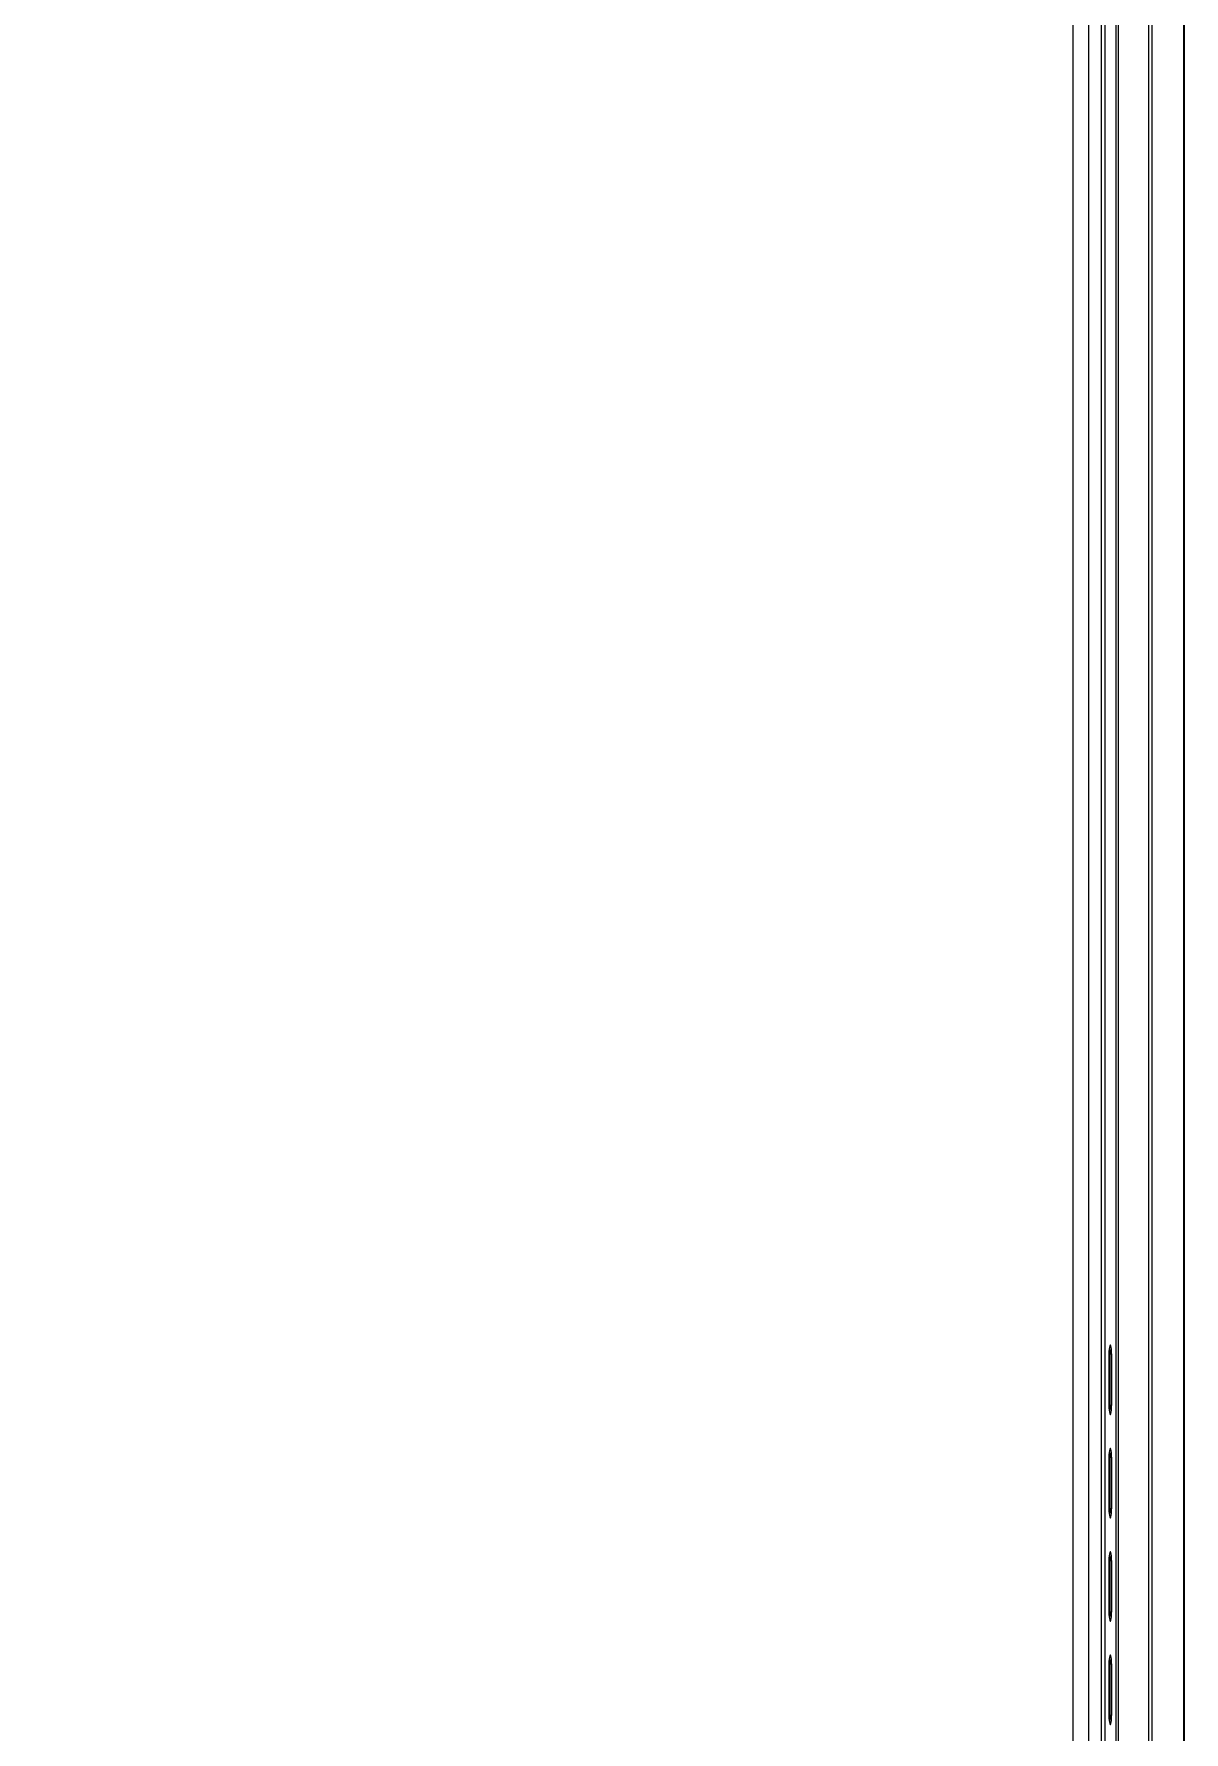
# Model space of a CAD drawing. Header units: inches. Extents: x 1518 to 2565, y 62 to 679.
# Drawn here: x 2166.02 to 2188.27, y 613.26 to 646.13 of the extents above; entities that cross this region are included whole.
import ezdxf

# ---------------------------------------------------------------- set-up
doc = ezdxf.new("R2010")
doc.units = ezdxf.units.IN
doc.header["$LTSCALE"] = 50
doc.header["$MEASUREMENT"] = 0
for name, color, linetype, lineweight in [('E2-ECOFEET', 254, 'Continuous', 5), ('ECOFEET', 254, 'Continuous', 5), ('TEXT', 1, 'Continuous', 20)]:
    doc.layers.add(name, color=color, linetype=linetype, lineweight=lineweight)

# ---------------------------------------------------------------- blocks, each defined once
blk = doc.blocks.new('Z1')
at = {"layer": 'ECOFEET', "color": 1, "linetype": 'Continuous'}
for p, q in [((57.472, 134.498), (57.472, 204.498)), ((57.511, 204.498), (57.511, 134.498)), ((58.163, 204.498), (58.163, 134.498)), ((58.782, 134.498), (58.782, 204.498)), ((56.941, 138.393), (56.941, 202.248))]:
    blk.add_line(p, q, dxfattribs=at)
for points in [[(58.101, 204.498), (57.511, 204.498), (57.472, 204.498), (57.257, 204.498), (57.18, 204.498), (57.18, 134.498), (57.257, 134.498), (57.257, 204.498)], [(56.931, 203.06), (56.64, 203.06), (18.191, 203.06), (18.191, 137.56), (56.64, 137.56), (56.64, 203.06)], [(57.348, 153.998), (57.382, 153.998), (57.382, 152.998), (57.348, 152.998)], [(57.348, 151.998), (57.382, 151.998), (57.382, 150.998), (57.348, 150.998)], [(57.348, 149.998), (57.382, 149.998), (57.382, 148.998), (57.348, 148.998)], [(57.348, 147.998), (57.382, 147.998), (57.382, 146.998), (57.348, 146.998)]]:
    blk.add_lwpolyline(points, dxfattribs=at)
blk.add_lwpolyline([(58.101, 134.498), (58.101, 204.498), (58.163, 204.498), (58.782, 204.498), (58.783, 204.498), (58.783, 134.498), (58.782, 134.498), (58.163, 134.498)], close=True, dxfattribs=at)
at = {"layer": 'ECOFEET', "color": 1, "linetype": 'Continuous', "flags": 128}
for points in [[(57.382, 153.998), (57.381, 154.046), (57.378, 154.09), (57.373, 154.127), (57.367, 154.154), (57.359, 154.168), (57.352, 154.168), (57.345, 154.154), (57.339, 154.127), (57.334, 154.09), (57.331, 154.046), (57.33, 153.998), (57.33, 152.998), (57.331, 152.949), (57.334, 152.905), (57.339, 152.868), (57.345, 152.841), (57.352, 152.827), (57.359, 152.827), (57.367, 152.841), (57.373, 152.868), (57.378, 152.905), (57.381, 152.949), (57.382, 152.998)], [(57.382, 151.998), (57.381, 152.046), (57.378, 152.09), (57.373, 152.127), (57.367, 152.154), (57.359, 152.168), (57.352, 152.168), (57.345, 152.154), (57.339, 152.127), (57.334, 152.09), (57.331, 152.046), (57.33, 151.998), (57.33, 150.998), (57.331, 150.949), (57.334, 150.905), (57.339, 150.868), (57.345, 150.841), (57.352, 150.827), (57.359, 150.827), (57.367, 150.841), (57.373, 150.868), (57.378, 150.905), (57.381, 150.949), (57.382, 150.998)], [(57.382, 149.998), (57.381, 150.046), (57.378, 150.09), (57.373, 150.127), (57.367, 150.154), (57.359, 150.168), (57.352, 150.168), (57.345, 150.154), (57.339, 150.127), (57.334, 150.09), (57.331, 150.046), (57.33, 149.998), (57.33, 148.998), (57.331, 148.949), (57.334, 148.905), (57.339, 148.868), (57.345, 148.841), (57.352, 148.827), (57.359, 148.827), (57.367, 148.841), (57.373, 148.868), (57.378, 148.905), (57.381, 148.949), (57.382, 148.998)], [(57.382, 147.998), (57.381, 148.046), (57.378, 148.09), (57.373, 148.127), (57.367, 148.154), (57.359, 148.168), (57.352, 148.168), (57.345, 148.154), (57.339, 148.127), (57.334, 148.09), (57.331, 148.046), (57.33, 147.998), (57.33, 146.998), (57.331, 146.949), (57.334, 146.905), (57.339, 146.868), (57.345, 146.841), (57.352, 146.827), (57.359, 146.827), (57.367, 146.841), (57.373, 146.868), (57.378, 146.905), (57.381, 146.949), (57.382, 146.998)]]:
    blk.add_lwpolyline(points, dxfattribs=at)
at = {"layer": 'ECOFEET', "color": 1, "linetype": 'Continuous'}
for points in [[(57.339, 154.129, -0.04423), (57.348, 153.998), (57.348, 152.998, -0.044228), (57.339, 152.866)], [(57.339, 152.129, -0.044228), (57.348, 151.998), (57.348, 150.998, -0.044228), (57.339, 150.866)], [(57.339, 150.129, -0.04428), (57.348, 149.998), (57.348, 148.998, -0.04423), (57.339, 148.866)], [(57.339, 148.129, -0.04423), (57.348, 147.998), (57.348, 146.998, -0.04428), (57.339, 146.866)]]:
    blk.add_lwpolyline(points, format="xyb", dxfattribs=at)
blk = doc.blocks.new('*U215')
at = {"layer": 'E2-ECOFEET'}
blk.add_blockref('Z1', (60.859, 10.38), dxfattribs=at)

msp = doc.modelspace()

# ---------------------------------------------------------------- block references
at = {"layer": 'TEXT'}
msp.add_blockref('*U215', (2068.627, 456.206), dxfattribs=at)

doc.saveas('drawing.dxf')
